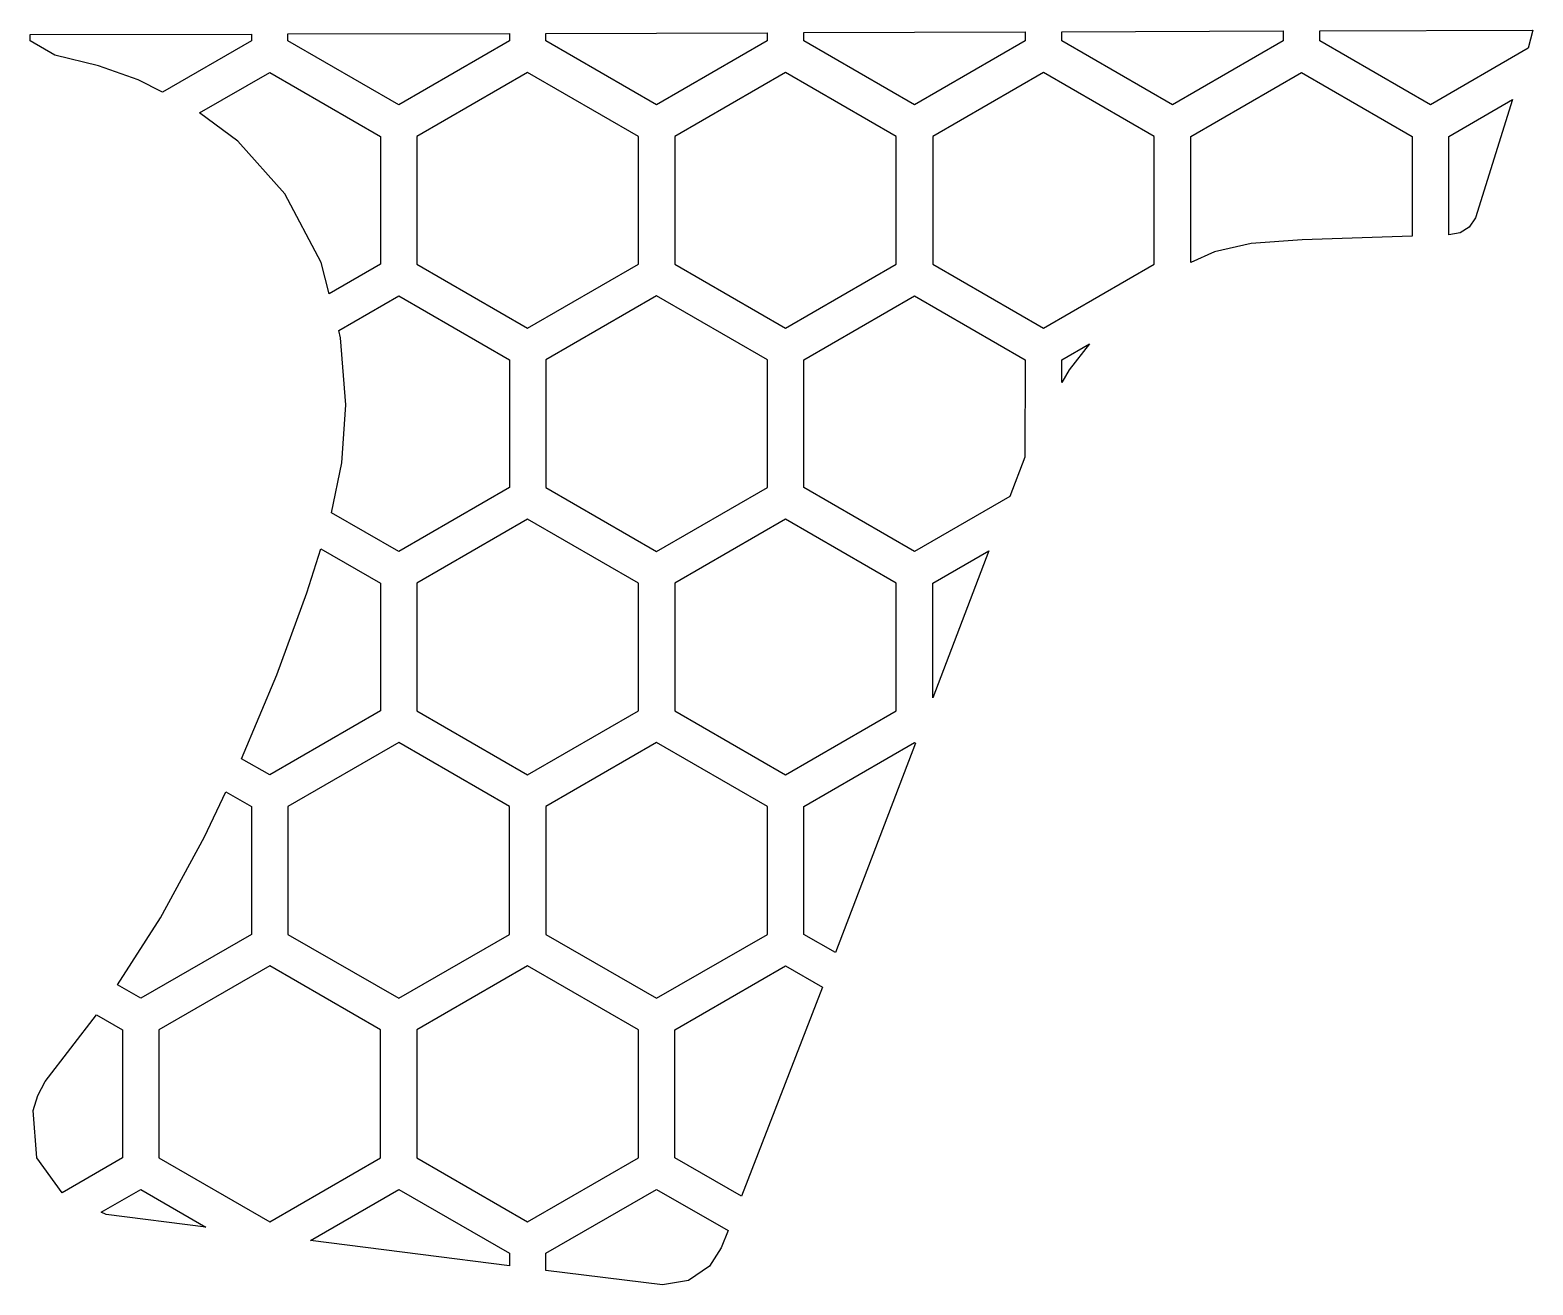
# Model space of a CAD drawing. Header units: millimetres. Extents: x 0.3 to 20.9, y 0 to 17.2.
import ezdxf

# ---------------------------------------------------------------- set-up
doc = ezdxf.new("R2010")
doc.units = ezdxf.units.MM

# ---------------------------------------------------------------- blocks, each defined once
blk = doc.blocks.new('HEX')
blk.add_lwpolyline([(1.516, 0.875), (0, 1.75), (-1.516, 0.875), (-1.516, -0.875), (0, -1.75), (1.516, -0.875)], close=True)

msp = doc.modelspace()

# ---------------------------------------------------------------- linework, layer by layer
for points in [[(1.763, 16.495), (1.216, 16.69), (0.62, 16.835), (0.281, 17.031), (0.281, 17.116), (3.312, 17.124), (3.312, 17.031), (2.095, 16.328), (1.763, 16.495)], [(3.812, 17.125), (6.843, 17.131), (6.843, 17.031), (5.328, 16.156), (3.812, 17.031), (3.812, 17.125)], [(7.343, 17.132), (10.374, 17.141), (10.374, 17.031), (8.859, 16.156), (7.343, 17.031), (7.343, 17.132)], [(10.874, 17.143), (13.905, 17.153), (13.905, 17.031), (12.39, 16.156), (10.874, 17.031), (10.874, 17.143)], [(14.405, 17.155), (17.437, 17.167), (17.437, 17.031), (15.921, 16.156), (14.405, 17.031), (14.405, 17.155)], [(20.79, 16.929), (19.452, 16.156), (17.937, 17.031), (17.937, 17.169), (20.855, 17.178), (20.79, 16.929)], [(4.265, 13.998), (3.768, 14.936), (3.124, 15.658), (2.602, 16.044), (3.562, 16.598), (5.078, 15.723), (5.078, 13.973), (4.376, 13.568), (4.265, 13.998)], [(19.202, 14.357), (17.694, 14.305), (16.996, 14.256), (16.496, 14.14), (16.171, 13.997), (16.171, 15.723), (17.687, 16.598), (19.202, 15.723), (19.202, 14.357)], [(20.574, 16.227), (20.067, 14.607), (19.981, 14.478), (19.857, 14.401), (19.702, 14.374), (19.702, 15.723), (20.574, 16.227)], [(4.548, 11.256), (4.603, 12.047), (4.533, 12.966), (4.507, 13.066), (5.328, 13.54), (6.843, 12.665), (6.843, 10.915), (5.328, 10.04), (4.408, 10.571), (4.548, 11.256)], [(13.901, 11.331), (13.694, 10.793), (12.39, 10.04), (10.874, 10.915), (10.874, 12.665), (12.39, 13.54), (13.905, 12.665), (13.901, 11.331)], [(14.506, 12.529), (14.405, 12.352), (14.405, 12.665), (14.786, 12.885), (14.506, 12.529)], [(3.177, 7.204), (3.659, 8.354), (4.068, 9.472), (4.261, 10.078), (5.078, 9.607), (5.078, 7.857), (3.562, 6.982), (3.177, 7.204)], [(13.408, 10.051), (12.64, 8.036), (12.64, 9.607), (13.408, 10.051)], [(12.404, 7.416), (11.308, 4.549), (10.874, 4.799), (10.874, 6.549), (12.39, 7.424), (12.404, 7.416)], [(2.066, 5.025), (2.67, 6.133), (2.963, 6.751), (3.312, 6.549), (3.312, 4.799), (1.797, 3.924), (1.478, 4.108), (2.066, 5.025)], [(11.127, 4.076), (10.021, 1.215), (9.109, 1.741), (9.109, 3.491), (10.624, 4.366), (11.127, 4.076)], [(0.374, 1.742), (0.323, 2.386), (0.386, 2.593), (0.486, 2.783), (1.19, 3.697), (1.547, 3.491), (1.547, 1.741), (0.719, 1.263), (0.374, 1.742)], [(2.688, 0.793), (1.321, 0.964), (1.253, 0.994), (1.797, 1.308), (2.688, 0.793)], [(6.843, 0.261), (5.628, 0.416), (4.118, 0.61), (5.328, 1.308), (6.843, 0.433), (6.843, 0.261)], [(9.838, 0.743), (9.744, 0.506), (9.581, 0.259), (9.294, 0.06), (8.941, 0), (7.343, 0.198), (7.343, 0.433), (8.859, 1.308), (9.838, 0.743)]]:
    msp.add_lwpolyline(points, close=True)

# ---------------------------------------------------------------- block references
for p in [(7.093, 14.848), (10.624, 14.848), (14.155, 14.848), (8.859, 11.79), (7.093, 8.732), (10.624, 8.732), (5.328, 5.674), (8.859, 5.674), (3.562, 2.616), (7.093, 2.616)]:
    msp.add_blockref('HEX', p)

doc.saveas('drawing.dxf')
